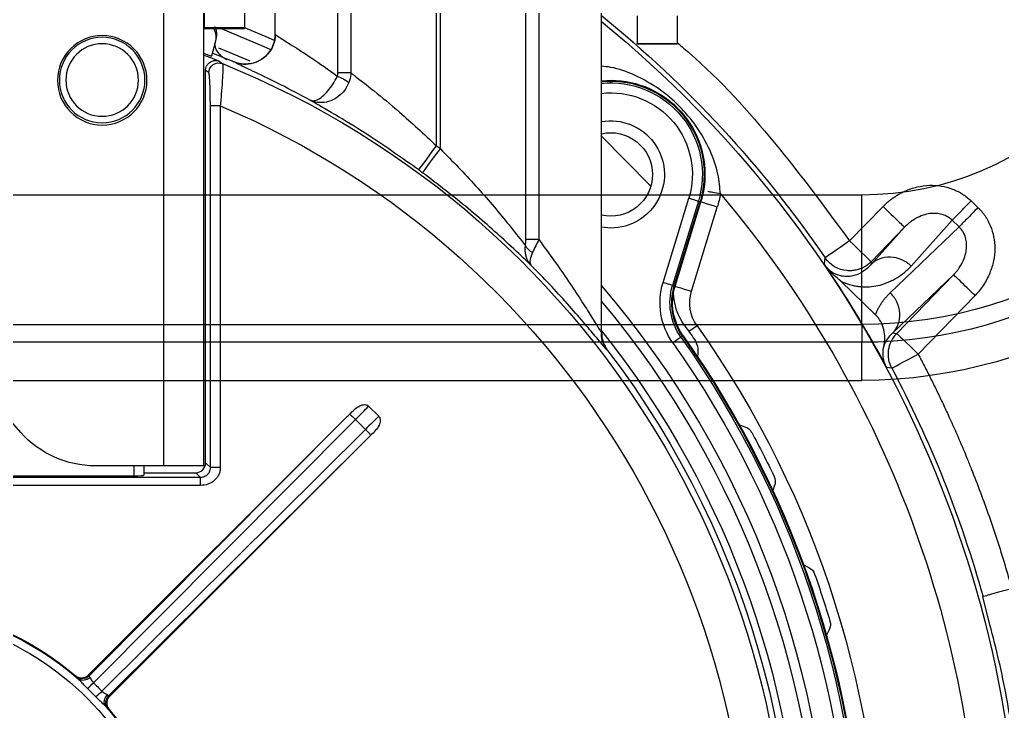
# Model space of a CAD drawing. Header units: millimetres. Extents: x 4754612 to 5801174, y 2368242 to 2777223.
# Drawn here: x 5508365.43 to 5508414.83, y 2425346.43 to 2425381.24 of the extents above; entities that cross this region are included whole.
import ezdxf

# ---------------------------------------------------------------- set-up
doc = ezdxf.new("R2010")
doc.units = ezdxf.units.MM
doc.header["$LTSCALE"] = 1000
for name, color, linetype in [('253', 253, 'Continuous'), ('DOOR', 4, 'Continuous'), ('HAT', 252, 'Continuous')]:
    doc.layers.add(name, color=color, linetype=linetype)

# ---------------------------------------------------------------- blocks, each defined once
blk = doc.blocks.new('A$C5E220887')
at = {"lineweight": 18, "ltscale": 0.3}
blk.add_arc((-7.957, 19.21), 5.131, 228.125, 356.875, dxfattribs=at)
blk = doc.blocks.new('방화셔터 기본')
at = {"layer": '253', "linetype": 'Continuous', "lineweight": 25}
for p, q in [((5542337.389, 8102132.799), (5542337.389, 8102100.799)), ((5542339.389, 8102100.799), (5542339.389, 8102132.799)), ((5542335.339, 8102128.432), (5542335.339, 8102122.839)), ((5542337.339, 8102122.839), (5542337.339, 8102128.432)), ((5542317.389, 8102107.518), (5542317.389, 8102125.299)), ((5542320.541, 8102125.299), (5542320.541, 8102112.183)), ((5542321.196, 8102112.183), (5542321.196, 8102125.299)), ((5542325.489, 8102116.754), (5542325.489, 8102125.299)), ((5542325.689, 8102116.901), (5542325.689, 8102125.299)), ((5542329.983, 8102125.299), (5542329.983, 8102120.576)), ((5542330.637, 8102120.576), (5542330.637, 8102125.299)), ((5542333.789, 8102122.516), (5542333.789, 8102125.299)), ((5542313.589, 8102123.442), (5542313.589, 8102122.051)), ((5542315.589, 8102123.442), (5542315.589, 8102122.051)), ((5542335.339, 8102122.839), (5542337.339, 8102122.839)), ((5542335.339, 8102122.839), (5542335.339, 8102122.799)), ((5542337.339, 8102122.799), (5542335.339, 8102122.799)), ((5542337.339, 8102122.799), (5542337.339, 8102122.839)), ((5542333.789, 8102122.476), (5542333.856, 8102122.086)), ((5542333.789, 8102122.476), (5542333.856, 8102122.086)), ((5542315.589, 8102122.051), (5542313.589, 8102122.051)), ((5542313.589, 8102122.051), (5542313.589, 8102122.034)), ((5542315.589, 8102122.034), (5542313.589, 8102122.034)), ((5542315.589, 8102122.034), (5542315.589, 8102122.051)), ((5542336.81, 8102122.102), (5542336.993, 8102121.418)), ((5542337.389, 8102121.571), (5542336.993, 8102121.418)), ((5542335.869, 8102121.132), (5542335.868, 8102121.133)), ((5542329.983, 8102120.576), (5542330.637, 8102120.576)), ((5542337.289, 8102120.247), (5542337.289, 8102120.698)), ((5542316.926, 8102120.074), (5542316.926, 8102120.16)), ((5542337.289, 8102100.956), (5542337.289, 8102120.247)), ((5542340.255, 8102120.213), (5542340.239, 8102120.213)), ((5542344.73, 8102120.213), (5542344.739, 8102120.213)), ((5542336.553, 8102118.92), (5542337.052, 8102118.92)), ((5542336.553, 8102118.92), (5542336.553, 8102100.718)), ((5542337.052, 8102100.718), (5542337.052, 8102118.92)), ((5542314.922, 8102114.897), (5542317.389, 8102117.386)), ((5542315.303, 8102116.795), (5542315.594, 8102117.086)), ((5542298.81, 8102114.135), (5542298.465, 8102113.801)), ((5542304.913, 8102112.116), (5542303.234, 8102113.849)), ((5542312.393, 8102114.077), (5542312.433, 8102114.089)), ((5542313.689, 8102109.839), (5542312.393, 8102114.077)), ((5542312.433, 8102114.089), (5542312.52, 8102114.116)), ((5542313.729, 8102109.851), (5542312.433, 8102114.089)), ((5542312.52, 8102114.116), (5542313.816, 8102109.878)), ((5542314.294, 8102110.024), (5542312.998, 8102114.262)), ((5542312.866, 8102109.587), (5542311.571, 8102113.825)), ((5542299.412, 8102112.824), (5542299.757, 8102113.158)), ((5542299.757, 8102113.158), (5542301.825, 8102110.856)), ((5542302.872, 8102109.511), (5542299.412, 8102112.824)), ((5542303.849, 8102110.922), (5542302.157, 8102112.806)), ((5542302.157, 8102112.806), (5542303.836, 8102111.072)), ((5542316.926, 8102112.763), (5542317.389, 8102112.803)), ((5542320.541, 8102112.183), (5542321.196, 8102112.183)), ((5542303.836, 8102111.072), (5542303.849, 8102110.922)), ((5542306.183, 8102110.942), (5542306.151, 8102111.269)), ((5542299.688, 8102110.414), (5542302.741, 8102107.491)), ((5542302.546, 8102107.463), (5542299.688, 8102110.414)), ((5542303.615, 8102108.407), (5542305.353, 8102110.09)), ((5542313.729, 8102109.851), (5542313.689, 8102109.839)), ((5542313.816, 8102109.878), (5542313.729, 8102109.851)), ((5542298.611, 8102109.371), (5542301.469, 8102106.42)), ((5542302.741, 8102107.491), (5542302.546, 8102107.463)), ((5542313.288, 8102107.349), (5542313.322, 8102107.325)), ((5542313.396, 8102107.273), (5542313.322, 8102107.325)), ((5542312.55, 8102106.436), (5542312.57, 8102106.309)), ((5542302.794, 8102105.717), (5542303.06, 8102105.752)), ((5542346.581, 8102102.477), (5542348.791, 8102104.963)), ((5542328.586, 8102103.293), (5542329.096, 8102103.803)), ((5542329.256, 8102102.637), (5542329.752, 8102103.133)), ((5542342.93, 8102089.885), (5542329.752, 8102103.133)), ((5542343.151, 8102090.23), (5542330.187, 8102103.262)), ((5542330.187, 8102103.262), (5542343.171, 8102090.279)), ((5542310.456, 8102102.858), (5542310.181, 8102102.769)), ((5542329.256, 8102102.637), (5542342.504, 8102089.459)), ((5542329.126, 8102102.202), (5542342.159, 8102089.238)), ((5542342.11, 8102089.218), (5542329.126, 8102102.202)), ((5542337.289, 8102100.956), (5542337.052, 8102100.718)), ((5542337.389, 8102100.799), (5542339.389, 8102100.799)), ((5542339.389, 8102100.799), (5542342.844, 8102100.799)), ((5542340.389, 8102100.799), (5542340.389, 8102100.325)), ((5542340.889, 8102100.299), (5542340.889, 8102100.799)), ((5542337.547, 8102100.214), (5542337.789, 8102100.456)), ((5542337.547, 8102100.214), (5542352.829, 8102100.214)), ((5542340.389, 8102100.456), (5542337.789, 8102100.456)), ((5542366.289, 8102100.299), (5542340.889, 8102100.299)), ((5542308.683, 8102099.828), (5542308.772, 8102099.553)), ((5542337.547, 8102099.815), (5542352.839, 8102099.815)), ((5542307.223, 8102095.814), (5542306.966, 8102095.683)), ((5542297.858, 8102092.804), (5542298.21, 8102094.219)), ((5542305.946, 8102092.544), (5542306.077, 8102092.287))]:
    blk.add_line(p, q, dxfattribs=at)
at = {"layer": '253', "linetype": 'Continuous'}
for p, q in [((5542304.302, 8102107.915), (5542304.302, 8102114.426)), ((5542304.302, 8102114.426), (5542403.302, 8102114.426)), ((5542403.302, 8102107.915), (5542304.302, 8102107.915)), ((5542304.302, 8102107.915), (5542304.302, 8102107.016)), ((5542304.302, 8102107.016), (5542403.302, 8102107.016)), ((5542304.302, 8102105.101), (5542304.302, 8102107.016)), ((5542403.302, 8102105.101), (5542304.302, 8102105.101))]:
    blk.add_line(p, q, dxfattribs=at)
at = {"layer": '253', "linetype": 'Continuous', "lineweight": 25, "flags": 128}
for points in [[(5542335.339, 8102122.862), (5542334.142, 8102122.347), (5542333.808, 8102122.196)], [(5542334.039, 8102121.752), (5542334.346, 8102121.891), (5542336.525, 8102122.799)], [(5542336.639, 8102121.836), (5542336.268, 8102121.688), (5542335.075, 8102121.186)], [(5542336.603, 8102121.161), (5542337.07, 8102121.345), (5542337.389, 8102121.468)], [(5542336.603, 8102121.161), (5542336.55, 8102121.121), (5542336.442, 8102121.039)], [(5542326.575, 8102115.691), (5542326.556, 8102115.718), (5542326.504, 8102115.789), (5542326.421, 8102115.902), (5542326.311, 8102116.053), (5542326.177, 8102116.235), (5542326.025, 8102116.443), (5542325.86, 8102116.667), (5542325.689, 8102116.901)], [(5542326.382, 8102115.548), (5542326.362, 8102115.575), (5542326.309, 8102115.646), (5542326.226, 8102115.759), (5542326.115, 8102115.909), (5542325.98, 8102116.091), (5542325.827, 8102116.297), (5542325.662, 8102116.521), (5542325.489, 8102116.754)], [(5542311.571, 8102113.825), (5542311.757, 8102113.882), (5542311.937, 8102113.937), (5542312.102, 8102113.988), (5542312.247, 8102114.032), (5542312.366, 8102114.068), (5542312.393, 8102114.077)], [(5542312.52, 8102114.116), (5542312.531, 8102114.119), (5542312.559, 8102114.127), (5542312.603, 8102114.141), (5542312.663, 8102114.159), (5542312.735, 8102114.181), (5542312.817, 8102114.206), (5542312.906, 8102114.234), (5542312.998, 8102114.262)], [(5542304.913, 8102112.116), (5542304.705, 8102111.914), (5542304.505, 8102111.721), (5542304.32, 8102111.542), (5542304.158, 8102111.384), (5542304.024, 8102111.254), (5542303.923, 8102111.157), (5542303.86, 8102111.095), (5542303.836, 8102111.072)], [(5542304.913, 8102112.116), (5542305.152, 8102111.952), (5542305.382, 8102111.795), (5542305.594, 8102111.65), (5542305.781, 8102111.522), (5542305.935, 8102111.417), (5542306.05, 8102111.337), (5542306.123, 8102111.288), (5542306.151, 8102111.269)], [(5542313.816, 8102109.878), (5542313.826, 8102109.881), (5542313.854, 8102109.89), (5542313.899, 8102109.903), (5542313.958, 8102109.921), (5542314.031, 8102109.943), (5542314.113, 8102109.969), (5542314.202, 8102109.996), (5542314.294, 8102110.024)], [(5542313.689, 8102109.839), (5542313.661, 8102109.831), (5542313.542, 8102109.794), (5542313.398, 8102109.75), (5542313.232, 8102109.699), (5542313.053, 8102109.644), (5542312.866, 8102109.587)], [(5542302.546, 8102107.463), (5542302.523, 8102107.44), (5542302.459, 8102107.378), (5542302.358, 8102107.281), (5542302.224, 8102107.151), (5542302.062, 8102106.994), (5542301.877, 8102106.815), (5542301.677, 8102106.621), (5542301.469, 8102106.42)], [(5542312.586, 8102107.847), (5542312.745, 8102107.734), (5542312.898, 8102107.625), (5542312.994, 8102107.558)], [(5542313.396, 8102107.273), (5542313.405, 8102107.266), (5542313.429, 8102107.249), (5542313.467, 8102107.222), (5542313.517, 8102107.186), (5542313.579, 8102107.143), (5542313.649, 8102107.093), (5542313.725, 8102107.039), (5542313.804, 8102106.984)], [(5542302.794, 8102105.717), (5542302.765, 8102105.733), (5542302.687, 8102105.774), (5542302.563, 8102105.84), (5542302.398, 8102105.927), (5542302.198, 8102106.033), (5542301.971, 8102106.154), (5542301.725, 8102106.284), (5542301.469, 8102106.42)], [(5542343.829, 8102090.203), (5542343.843, 8102090.238), (5542343.848, 8102090.251)], [(5542342.137, 8102088.541), (5542342.172, 8102088.554), (5542342.185, 8102088.559)]]:
    blk.add_lwpolyline(points, dxfattribs=at)
at = {"layer": '253', "linetype": 'Continuous', "lineweight": 25}
for centre, radius in [((5542342.489, 8102120.199), 2.25), ((5542342.493, 8102120.213), 2.15), ((5542342.493, 8102120.213), 1.825)]:
    blk.add_circle(centre, radius, dxfattribs=at)
at = {"layer": '253', "linetype": 'Continuous'}
for radius, start in [(15.473, 90), (21.984, 202.1934), (22.883, 207.1873), (24.798, 207.1873)]:
    blk.add_arc((5542304.302, 8102129.899), radius, start, 270, dxfattribs=at)
at = {"layer": '253', "linetype": 'Continuous', "lineweight": 25}
for centre, radius, start, end in [((5542353.589, 8102078.799), 57.487, 129.02882, 145.6102), ((5542353.589, 8102078.799), 57.25, 129.2211, 180), ((5542335.289, 8102122.516), 1.5, 180.0078, 292.7126), ((5542353.589, 8102078.799), 45.894, 111.2547, 112.7139), ((5542353.589, 8102078.799), 45.588, 112.0948, 187.5625), ((5542336.629, 8102120.575), 0.5, 0.0983, 111.9492), ((5542331.787, 8102117.713), 2.925, 112.5931, 125.5873), ((5542316.926, 8102115.463), 4.74, 84.3881, 180), ((5542316.926, 8102115.463), 4.698, 90, 197), ((5542316.926, 8102115.463), 4.607, 84.2259, 197), ((5542316.926, 8102115.463), 4.698, 84.3379, 90), ((5542316.926, 8102115.463), 4.107, 83.5201, 197), ((5542353.589, 8102078.799), 43.588, 113.0077, 187.2769), ((5542316.926, 8102115.463), 2.7, 80.1156, 270), ((5542316.926, 8102115.463), 2.1, 77.2494, 180), ((5542353.589, 8102078.799), 47.225, 126.2134, 126.5147), ((5542316.926, 8102115.463), 4.74, 180, 197), ((5542316.926, 8102115.463), 2.1, 180, 282.7506), ((5542353.589, 8102078.799), 45.725, 126.2134, 126.5147), ((5542353.589, 8102078.799), 55.25, 139.7646, 180.3565), ((5542316.926, 8102115.463), 5.6, 190.0362, 197), ((5542320.479, 8102112.277), 0.835, 297.2807, 331.9914), ((5542304.913, 8102112.117), 1.5, 274.847, 325.5851), ((5542353.589, 8102078.799), 57.268, 146.1697, 151.9244), ((5542310.954, 8102109.003), 3.493, 324.6859, 17), ((5542353.589, 8102078.799), 47.693, 139.3779, 180), ((5542310.954, 8102109.003), 2, 324.6868, 17.0005), ((5542310.769, 8102109.605), 3, 324.2675, 358.2476), ((5542310.954, 8102109.003), 2.86, 324.6859, 17), ((5542310.954, 8102109.003), 2.902, 324.6859, 17), ((5542310.954, 8102109.003), 2.993, 324.6859, 17), ((5542353.589, 8102078.799), 47.193, 140.0907, 180), ((5542301.469, 8102106.419), 1.5, 8.0837, 44.0748), ((5542353.589, 8102078.799), 50.25, 144.6858, 215.3142), ((5542353.589, 8102078.799), 46.255, 141.5017, 180), ((5542353.589, 8102078.799), 49.75, 144.2675, 145.2419), ((5542353.589, 8102078.799), 49.39, 144.6859, 180), ((5542353.589, 8102078.799), 49.348, 144.6859, 180), ((5542353.589, 8102078.799), 49.257, 144.6859, 215.3141), ((5542353.589, 8102078.799), 48.757, 144.6859, 215.3141), ((5542313.538, 8102106.592), 1, 145.2419, 189), ((5542353.589, 8102078.799), 45.894, 142.6987, 187.6591), ((5542353.589, 8102078.799), 57.487, 152.07922, 164.44033), ((5542353.589, 8102078.799), 58.986, 155.37802, 157.69236), ((5542310.367, 8102102.198), 0.6, 108, 151.5705), ((5542353.589, 8102078.799), 49.75, 151.5705, 154.4295), ((5542342.844, 8102105.799), 5, 270, 318.3665), ((5542309.253, 8102100.013), 0.6, 154.4295, 198), ((5542307.238, 8102095.149), 0.6, 117, 160.5705), ((5542353.589, 8102078.799), 49.75, 160.5705, 163.4295), ((5542353.589, 8102078.799), 15.002, 96.7631, 131.2198), ((5542353.589, 8102078.799), 15.035, 96.6681, 130.3847), ((5542353.589, 8102078.799), 14.602, 97.9492, 201.8465), ((5542306.481, 8102092.816), 0.6, 163.4295, 207), ((5542343.449, 8102090.458), 0.453, 220.9338, 304.2145), ((5542343.504, 8102090.584), 0.5, 225.0222, 310.5077), ((5542225.877, 8101977.433), 162.317, 43.70477, 43.85135), ((5542341.805, 8102088.884), 0.5, 319.4923, 44.9778), ((5542341.931, 8102088.939), 0.453, 325.7855, 49.0662), ((5542454.955, 8102206.512), 162.317, 226.14865, 226.29523), ((5542353.589, 8102078.799), 15.002, 138.7802, 176.2198), ((5542353.589, 8102078.799), 15.035, 139.6153, 175.3847)]:
    blk.add_arc(centre, radius, start, end, dxfattribs=at)
at = {"layer": '253', "linetype": 'Continuous', "lineweight": 25, "extrusion": (0, 0, -1)}
for centre, major_axis, ratio, start_param, end_param in [((5542373.095, 8102078.799), (-57.067, 0), 0.942905, 0.888926, 0.892531), ((5542337.79, 8102100.957), (0.355, 0.355), 0.997265, 2.357564, 3.925621), ((5542340.889, 8102100.325), (-0.5, 0), 0.052408, 4.712389, 6.283185), ((5542360.261, 8102085.471), (-14.054, -14.054), 0.866113, 1.115851, 1.118566), ((5542346.918, 8102072.127), (-14.054, -14.054), 0.866113, 2.023027, 2.025742)]:
    blk.add_ellipse(centre, major_axis=major_axis, ratio=ratio, start_param=start_param, end_param=end_param, dxfattribs=at)
at = {"layer": '253', "linetype": 'Continuous', "lineweight": 25}
for points, knots in [([(5542336.83, 8102122.915), (5542336.792, 8102122.818), (5542336.708, 8102122.604), (5542336.748, 8102122.378), (5542336.769, 8102122.254)], [0, 0, 0, 0, 0.454532, 1, 1, 1, 1]), ([(5542336.878, 8102122.799), (5542336.834, 8102122.683), (5542336.749, 8102122.456), (5542336.79, 8102122.217), (5542336.81, 8102122.102)], [0, 0, 0, 0, 0.514372, 1, 1, 1, 1]), ([(5542333.789, 8102122.516), (5542333.744, 8102122.479), (5542333.654, 8102122.404), (5542332.964, 8102121.975), (5542331.954, 8102121.323), (5542331.118, 8102120.745), (5542330.672, 8102120.42), (5542330.664, 8102120.414)], [0, 0, 0, 0, 0.233739, 0.470591, 0.719842, 0.994817, 1, 1, 1, 1]), ([(5542335.868, 8102121.133), (5542335.707, 8102121.084), (5542335.383, 8102120.984), (5542334.869, 8102121.049), (5542334.406, 8102121.269), (5542334.045, 8102121.632), (5542333.826, 8102122.068), (5542333.801, 8102122.377), (5542333.789, 8102122.517)], [0, 0, 0, 0, 0.171424, 0.342849, 0.514272, 0.685709, 0.857176, 1, 1, 1, 1]), ([(5542313.558, 8102122.074), (5542313.36, 8102121.906), (5542311.579, 8102120.4), (5542308.605, 8102117.114), (5542306.144, 8102113.782), (5542304.913, 8102112.116)], [0, 0, 0, 0, 0.0589855, 0.5296526, 1, 1, 1, 1]), ([(5542336.212, 8102121.234), (5542336.31, 8102121.284), (5542336.505, 8102121.385), (5542336.704, 8102121.646), (5542336.818, 8102121.882), (5542336.82, 8102122.027), (5542336.82, 8102122.065)], [0, 0, 0, 0, 0.299335, 0.599848, 0.896397, 1, 1, 1, 1]), ([(5542336.212, 8102121.234), (5542336.31, 8102121.284), (5542336.505, 8102121.385), (5542336.704, 8102121.646), (5542336.818, 8102121.882), (5542336.82, 8102122.027), (5542336.82, 8102122.065)], [0, 0, 0, 0, 0.299335, 0.599848, 0.896397, 1, 1, 1, 1]), ([(5542311.412, 8102114.487), (5542311.441, 8102114.818), (5542311.508, 8102115.573), (5542311.92, 8102116.733), (5542312.577, 8102117.887), (5542313.459, 8102118.929), (5542314.501, 8102119.813), (5542315.656, 8102120.463), (5542316.651, 8102120.837), (5542317.231, 8102120.896), (5542317.389, 8102120.912)], [0, 0, 0, 0, 0.104181, 0.2376, 0.389854, 0.527116, 0.664293, 0.816681, 0.950074, 1, 1, 1, 1]), ([(5542332.037, 8102119.204), (5542332.542, 8102119.471), (5542333.574, 8102120.015), (5542334.821, 8102120.614), (5542335.698, 8102121.026), (5542335.812, 8102121.097), (5542335.869, 8102121.132)], [0, 0, 0, 0, 0.244404, 0.498778, 0.748429, 1, 1, 1, 1]), ([(5542336.442, 8102121.039), (5542336.44, 8102121.034), (5542336.429, 8102121.013), (5542336.423, 8102120.827), (5542336.441, 8102120.351), (5542336.483, 8102119.721), (5542336.525, 8102119.217), (5542336.549, 8102118.964), (5542336.553, 8102118.92)], [0, 0, 0, 0, 0.066375, 0.285893, 0.5205, 0.760816, 0.957802, 1, 1, 1, 1]), ([(5542337.289, 8102120.698), (5542337.289, 8102120.709), (5542337.288, 8102120.768), (5542337.264, 8102120.874), (5542337.192, 8102121.008), (5542337.075, 8102121.12), (5542336.919, 8102121.189), (5542336.754, 8102121.206), (5542336.651, 8102121.176), (5542336.603, 8102121.161)], [0, 0, 0, 0, 0.036129, 0.182041, 0.327961, 0.500341, 0.67272, 0.845316, 1, 1, 1, 1]), ([(5542329.983, 8102120.576), (5542329.917, 8102120.525), (5542329.654, 8102120.319), (5542328.848, 8102119.696), (5542327.394, 8102118.506), (5542326.313, 8102117.488), (5542325.689, 8102116.901)], [0, 0, 0, 0, 0.088088, 0.353304, 0.627094, 1, 1, 1, 1]), ([(5542329.983, 8102120.576), (5542329.984, 8102120.547), (5542329.993, 8102120.382), (5542330.044, 8102120.223), (5542330.085, 8102120.092)], [0, 0, 0, 0, 0.17879, 1, 1, 1, 1]), ([(5542330.664, 8102120.414), (5542330.652, 8102120.458), (5542330.638, 8102120.511), (5542330.637, 8102120.566), (5542330.637, 8102120.576)], [0, 0, 0, 0, 0.818264, 1, 1, 1, 1]), ([(5542332.037, 8102119.204), (5542332.036, 8102119.204), (5542332.01, 8102119.191), (5542331.908, 8102119.159), (5542331.703, 8102119.19), (5542331.416, 8102119.371), (5542331.137, 8102119.653), (5542330.873, 8102120.008), (5542330.734, 8102120.278), (5542330.664, 8102120.414)], [0, 0, 0, 0, 0.003245, 0.076768, 0.280394, 0.4683, 0.644926, 0.821357, 1, 1, 1, 1]), ([(5542337.052, 8102118.92), (5542337.053, 8102119.117), (5542337.055, 8102119.512), (5542337.071, 8102120.034), (5542337.094, 8102120.407), (5542337.115, 8102120.555), (5542337.127, 8102120.572), (5542337.129, 8102120.576)], [0, 0, 0, 0, 0.24209, 0.484418, 0.718379, 0.934861, 1, 1, 1, 1]), ([(5542330.085, 8102120.092), (5542330.152, 8102119.954), (5542330.286, 8102119.682), (5542330.614, 8102119.362), (5542331.004, 8102119.143), (5542331.447, 8102119.048), (5542331.798, 8102119.098), (5542331.986, 8102119.178), (5542332.035, 8102119.203), (5542332.037, 8102119.204)], [0, 0, 0, 0, 0.178742, 0.3552, 0.531788, 0.719629, 0.923226, 0.996754, 1, 1, 1, 1]), ([(5542326.575, 8102115.691), (5542327.387, 8102116.263), (5542328.819, 8102117.274), (5542330.692, 8102118.421), (5542331.649, 8102118.977), (5542331.976, 8102119.169), (5542332.037, 8102119.204)], [0, 0, 0, 0, 0.367824, 0.648978, 0.934727, 1, 1, 1, 1]), ([(5542325.489, 8102116.754), (5542324.885, 8102116.134), (5542323.653, 8102114.873), (5542322.29, 8102113.245), (5542321.514, 8102112.263), (5542321.279, 8102111.965), (5542321.216, 8102111.885)], [0, 0, 0, 0, 0.346756, 0.706211, 0.920118, 1, 1, 1, 1]), ([(5542320.918, 8102110.887), (5542320.983, 8102110.949), (5542321.268, 8102111.22), (5542322.21, 8102112.114), (5542323.994, 8102113.715), (5542325.6, 8102114.948), (5542326.382, 8102115.548)], [0, 0, 0, 0, 0.067505, 0.294262, 0.656483, 1, 1, 1, 1]), ([(5542303.234, 8102113.849), (5542303.188, 8102113.895), (5542303.096, 8102113.987), (5542302.95, 8102114.115), (5542302.799, 8102114.235), (5542302.641, 8102114.346), (5542302.478, 8102114.448), (5542302.309, 8102114.541), (5542302, 8102114.69), (5542301.534, 8102114.852), (5542300.913, 8102114.936), (5542300.308, 8102114.9), (5542299.836, 8102114.773), (5542299.486, 8102114.62), (5542299.243, 8102114.482), (5542299.015, 8102114.323), (5542298.879, 8102114.198), (5542298.81, 8102114.135)], [0, 0, 0, 0, 0.039769, 0.079188, 0.11837, 0.157431, 0.196487, 0.235656, 0.275052, 0.406038, 0.534512, 0.654844, 0.773393, 0.830753, 0.887248, 0.943464, 1, 1, 1, 1]), ([(5542311.412, 8102114.487), (5542311.543, 8102114.51), (5542311.778, 8102114.551), (5542311.961, 8102114.584), (5542312.042, 8102114.598)], [0, 0, 0, 0, 0.557223, 1, 1, 1, 1]), ([(5542299.757, 8102113.158), (5542299.674, 8102113.244), (5542299.538, 8102113.384), (5542299.205, 8102113.728), (5542299.008, 8102113.931), (5542298.81, 8102114.135)], [0, 0, 0, 0, 0.5, 0.5, 1, 1, 1, 1]), ([(5542303.234, 8102113.849), (5542303.094, 8102113.714), (5542302.955, 8102113.579), (5542302.697, 8102113.329), (5542302.578, 8102113.214), (5542302.379, 8102113.021), (5542302.299, 8102112.944), (5542302.189, 8102112.837), (5542302.159, 8102112.808), (5542302.157, 8102112.806)], [0, 0, 0, 0, 0.25, 0.25, 0.5, 0.5, 0.75, 0.75, 1, 1, 1, 1]), ([(5542298.465, 8102113.801), (5542298.428, 8102113.764), (5542298.353, 8102113.689), (5542298.25, 8102113.569), (5542298.153, 8102113.444), (5542298.064, 8102113.313), (5542297.983, 8102113.176), (5542297.909, 8102113.034), (5542297.784, 8102112.76), (5542297.653, 8102112.33), (5542297.599, 8102111.727), (5542297.662, 8102111.104), (5542297.823, 8102110.587), (5542298.009, 8102110.188), (5542298.182, 8102109.897), (5542298.38, 8102109.621), (5542298.533, 8102109.455), (5542298.611, 8102109.371)], [0, 0, 0, 0, 0.032327, 0.064475, 0.096555, 0.128679, 0.160955, 0.193495, 0.226404, 0.344809, 0.465287, 0.59353, 0.724578, 0.793418, 0.86185, 0.930503, 1, 1, 1, 1]), ([(5542298.465, 8102113.801), (5542298.663, 8102113.597), (5542298.86, 8102113.393), (5542299.193, 8102113.049), (5542299.329, 8102112.91), (5542299.412, 8102112.824)], [0, 0, 0, 0, 0.5, 0.5, 1, 1, 1, 1]), ([(5542299.757, 8102113.158), (5542299.783, 8102113.182), (5542299.834, 8102113.23), (5542299.92, 8102113.293), (5542300.011, 8102113.349), (5542300.109, 8102113.397), (5542300.265, 8102113.457), (5542300.494, 8102113.507), (5542300.807, 8102113.51), (5542301.152, 8102113.445), (5542301.451, 8102113.326), (5542301.709, 8102113.18), (5542301.934, 8102113.021), (5542302.078, 8102112.882), (5542302.157, 8102112.806)], [0, 0, 0, 0, 0.0380335, 0.0763248, 0.1150367, 0.1543265, 0.1943451, 0.2976229, 0.4103143, 0.5391194, 0.6877846, 0.7719011, 0.8759649, 1, 1, 1, 1]), ([(5542299.688, 8102110.414), (5542299.65, 8102110.454), (5542299.579, 8102110.53), (5542299.484, 8102110.647), (5542299.404, 8102110.759), (5542299.336, 8102110.865), (5542299.28, 8102110.964), (5542299.191, 8102111.14), (5542299.094, 8102111.395), (5542299.03, 8102111.737), (5542299.034, 8102112.057), (5542299.093, 8102112.324), (5542299.184, 8102112.53), (5542299.284, 8102112.69), (5542299.37, 8102112.779), (5542299.412, 8102112.824)], [0, 0, 0, 0, 0.061894, 0.119035, 0.171424, 0.219064, 0.261959, 0.300114, 0.443813, 0.568459, 0.68797, 0.79667, 0.866154, 0.933655, 1, 1, 1, 1]), ([(5542320.541, 8102112.183), (5542320.242, 8102111.777), (5542319.435, 8102110.684), (5542318.529, 8102109.313), (5542317.838, 8102108.214), (5542317.504, 8102107.674), (5542317.4, 8102107.519), (5542317.388, 8102107.513), (5542317.39, 8102107.52), (5542317.39, 8102107.523)], [0, 0, 0, 0, 0.202033, 0.543866, 0.694382, 0.854049, 0.957013, 0.983497, 1, 1, 1, 1]), ([(5542320.541, 8102112.183), (5542320.594, 8102112.078), (5542320.71, 8102111.843), (5542320.808, 8102111.644), (5542320.861, 8102111.535)], [0, 0, 0, 0, 0.44938, 1, 1, 1, 1]), ([(5542320.918, 8102110.887), (5542320.919, 8102110.889), (5542320.952, 8102110.923), (5542321.073, 8102111.071), (5542321.228, 8102111.392), (5542321.22, 8102111.719), (5542321.216, 8102111.885)], [0, 0, 0, 0, 0.006715, 0.141862, 0.566333, 1, 1, 1, 1]), ([(5542321.216, 8102111.885), (5542321.209, 8102111.934), (5542321.197, 8102112.029), (5542321.196, 8102112.133), (5542321.196, 8102112.183)], [0, 0, 0, 0, 0.513883, 1, 1, 1, 1]), ([(5542320.861, 8102111.535), (5542320.911, 8102111.414), (5542321.009, 8102111.175), (5542320.983, 8102110.981), (5542320.933, 8102110.905), (5542320.918, 8102110.888), (5542320.918, 8102110.887)], [0, 0, 0, 0, 0.433812, 0.858239, 0.993275, 1, 1, 1, 1]), ([(5542301.825, 8102110.856), (5542301.952, 8102110.978), (5542302.109, 8102111.088), (5542302.467, 8102111.248), (5542302.666, 8102111.296), (5542303.061, 8102111.309), (5542303.255, 8102111.274), (5542303.593, 8102111.137), (5542303.736, 8102111.036), (5542303.849, 8102110.922)], [0, 0, 0, 0, 0.25, 0.25, 0.5, 0.5, 0.75, 0.75, 1, 1, 1, 1]), ([(5542303.836, 8102111.072), (5542303.865, 8102111.043), (5542303.922, 8102110.988), (5542304.011, 8102110.916), (5542304.097, 8102110.856), (5542304.179, 8102110.807), (5542304.254, 8102110.768), (5542304.323, 8102110.737), (5542304.435, 8102110.692), (5542304.598, 8102110.645), (5542304.818, 8102110.613), (5542304.966, 8102110.619), (5542305.04, 8102110.622)], [0, 0, 0, 0, 0.093428, 0.179533, 0.258314, 0.32977, 0.3939, 0.450704, 0.50018, 0.666797, 0.833404, 1, 1, 1, 1]), ([(5542303.849, 8102110.922), (5542303.954, 8102110.796), (5542304.076, 8102110.685), (5542304.353, 8102110.499), (5542304.509, 8102110.423), (5542304.778, 8102110.351), (5542304.874, 8102110.335), (5542305.083, 8102110.323), (5542305.196, 8102110.327), (5542305.386, 8102110.365), (5542305.453, 8102110.383), (5542305.596, 8102110.437), (5542305.672, 8102110.472), (5542305.831, 8102110.569), (5542305.915, 8102110.633), (5542306.066, 8102110.781), (5542306.131, 8102110.863), (5542306.183, 8102110.942)], [0, 0, 0, 0, 0.25, 0.25, 0.5, 0.5, 0.625, 0.625, 0.75, 0.75, 0.8125, 0.8125, 0.875, 0.875, 0.9375, 0.9375, 1, 1, 1, 1]), ([(5542306.183, 8102110.942), (5542306.172, 8102110.925), (5542306.151, 8102110.892), (5542306.114, 8102110.833), (5542306.071, 8102110.765), (5542306.036, 8102110.711), (5542306.017, 8102110.682)], [0, 0, 0, 0, 0.24566, 0.47963, 0.729454, 1, 1, 1, 1]), ([(5542317.083, 8102106.611), (5542317.083, 8102106.61), (5542317.08, 8102106.592), (5542317.197, 8102106.718), (5542317.645, 8102107.262), (5542318.528, 8102108.314), (5542319.643, 8102109.58), (5542320.611, 8102110.573), (5542320.918, 8102110.887)], [0, 0, 0, 0, 0.012598, 0.163768, 0.341265, 0.499377, 0.841641, 1, 1, 1, 1]), ([(5542298.611, 8102109.371), (5542298.736, 8102109.493), (5542298.872, 8102109.624), (5542299.135, 8102109.878), (5542299.261, 8102110.001), (5542299.47, 8102110.204), (5542299.553, 8102110.284), (5542299.66, 8102110.388), (5542299.686, 8102110.412), (5542299.688, 8102110.414)], [0, 0, 0, 0, 0.25, 0.25, 0.5, 0.5, 0.75, 0.75, 1, 1, 1, 1]), ([(5542305.353, 8102110.09), (5542305.324, 8102110.077), (5542305.245, 8102110.039), (5542305.097, 8102109.979), (5542304.898, 8102109.913), (5542304.684, 8102109.861), (5542304.383, 8102109.812), (5542304.012, 8102109.798), (5542303.584, 8102109.845), (5542303.137, 8102109.962), (5542302.709, 8102110.148), (5542302.362, 8102110.368), (5542302.122, 8102110.561), (5542301.959, 8102110.711), (5542301.868, 8102110.809), (5542301.825, 8102110.856)], [0, 0, 0, 0, 0.015122, 0.042196, 0.080896, 0.127737, 0.170622, 0.27192, 0.383183, 0.499219, 0.652964, 0.793236, 0.874659, 0.940091, 1, 1, 1, 1]), ([(5542302.741, 8102107.491), (5542302.631, 8102107.606), (5542302.535, 8102107.753), (5542302.409, 8102108.095), (5542302.38, 8102108.29), (5542302.405, 8102108.684), (5542302.46, 8102108.882), (5542302.63, 8102109.234), (5542302.746, 8102109.388), (5542302.871, 8102109.511)], [0, 0, 0, 0, 0.25, 0.25, 0.5, 0.5, 0.75, 0.75, 1, 1, 1, 1]), ([(5542303.615, 8102108.407), (5542303.593, 8102108.459), (5542303.551, 8102108.563), (5542303.477, 8102108.713), (5542303.396, 8102108.858), (5542303.307, 8102108.998), (5542303.21, 8102109.134), (5542303.105, 8102109.265), (5542302.993, 8102109.392), (5542302.912, 8102109.471), (5542302.872, 8102109.511)], [0, 0, 0, 0, 0.120592, 0.242296, 0.365189, 0.489345, 0.614836, 0.741731, 0.870097, 1, 1, 1, 1]), ([(5542303.198, 8102106.797), (5542303.165, 8102106.939), (5542303.148, 8102107.082), (5542303.146, 8102107.371), (5542303.163, 8102107.518), (5542303.264, 8102107.938), (5542303.404, 8102108.203), (5542303.615, 8102108.407)], [0, 0, 0, 0, 0.25, 0.25, 0.5, 0.5, 1, 1, 1, 1]), ([(5542303.198, 8102106.797), (5542303.152, 8102106.939), (5542303.088, 8102107.067), (5542302.934, 8102107.297), (5542302.843, 8102107.399), (5542302.741, 8102107.491)], [0, 0, 0, 0, 0.5, 0.5, 1, 1, 1, 1]), ([(5542317.39, 8102107.523), (5542317.377, 8102107.359), (5542317.349, 8102107.029), (5542317.172, 8102106.751), (5542317.083, 8102106.611)], [0, 0, 0, 0, 0.499299, 1, 1, 1, 1]), ([(5542317.275, 8102106.909), (5542317.288, 8102106.932), (5542317.38, 8102107.097), (5542317.386, 8102107.291), (5542317.39, 8102107.459)], [0, 0, 0, 0, 0.138461, 1, 1, 1, 1]), ([(5542317.275, 8102106.909), (5542317.288, 8102106.932), (5542317.38, 8102107.097), (5542317.386, 8102107.291), (5542317.39, 8102107.459)], [0, 0, 0, 0, 0.138461, 1, 1, 1, 1]), ([(5542302.794, 8102105.717), (5542302.863, 8102105.847), (5542302.916, 8102105.994), (5542302.973, 8102106.305), (5542302.977, 8102106.47), (5542302.954, 8102106.63)], [0, 0, 0, 0, 0.5, 0.5, 1, 1, 1, 1]), ([(5542303.06, 8102105.752), (5542303.146, 8102105.911), (5542303.2, 8102106.083), (5542303.247, 8102106.441), (5542303.239, 8102106.62), (5542303.198, 8102106.797)], [0, 0, 0, 0, 0.5, 0.5, 1, 1, 1, 1]), ([(5542301.469, 8102106.42), (5542301.364, 8102106.219), (5542301.153, 8102105.818), (5542300.846, 8102105.212), (5542300.545, 8102104.603), (5542300.251, 8102103.991), (5542300.061, 8102103.58), (5542299.966, 8102103.375)], [0, 0, 0, 0, 0.200135, 0.400176, 0.60015, 0.800082, 1, 1, 1, 1]), ([(5542330.055, 8102103.394), (5542329.897, 8102103.557), (5542329.707, 8102103.753), (5542329.419, 8102103.871), (5542329.296, 8102103.887), (5542329.2, 8102103.871), (5542329.135, 8102103.838), (5542329.109, 8102103.815), (5542329.096, 8102103.803)], [0, 0, 0, 0, 0.584319, 0.704271, 0.809672, 0.908031, 0.953932, 1, 1, 1, 1]), ([(5542329.752, 8102103.133), (5542329.634, 8102103.251), (5542329.394, 8102103.493), (5542329.197, 8102103.698), (5542329.096, 8102103.803)], [0, 0, 0, 0, 0.489884, 1, 1, 1, 1]), ([(5542328.586, 8102103.293), (5542328.574, 8102103.28), (5542328.551, 8102103.254), (5542328.518, 8102103.188), (5542328.501, 8102103.092), (5542328.518, 8102102.967), (5542328.637, 8102102.68), (5542328.833, 8102102.491), (5542328.994, 8102102.334)], [0, 0, 0, 0, 0.045801, 0.091629, 0.190343, 0.29671, 0.420029, 1, 1, 1, 1]), ([(5542328.586, 8102103.293), (5542328.69, 8102103.192), (5542328.895, 8102102.994), (5542329.137, 8102102.754), (5542329.256, 8102102.637)], [0, 0, 0, 0, 0.510116, 1, 1, 1, 1]), ([(5542330.055, 8102103.394), (5542330.046, 8102103.391), (5542330.028, 8102103.383), (5542329.955, 8102103.324), (5542329.859, 8102103.238), (5542329.788, 8102103.168), (5542329.752, 8102103.133)], [0, 0, 0, 0, 0.250005, 0.500017, 0.750002, 1, 1, 1, 1]), ([(5542330.187, 8102103.262), (5542330.162, 8102103.287), (5542330.118, 8102103.331), (5542330.074, 8102103.375), (5542330.055, 8102103.394)], [0, 0, 0, 0, 0.559998, 1, 1, 1, 1]), ([(5542329.256, 8102102.637), (5542329.221, 8102102.601), (5542329.151, 8102102.529), (5542329.065, 8102102.434), (5542329.005, 8102102.361), (5542328.998, 8102102.343), (5542328.994, 8102102.334)], [0, 0, 0, 0, 0.249998, 0.499983, 0.749995, 1, 1, 1, 1]), ([(5542328.994, 8102102.334), (5542329.019, 8102102.309), (5542329.063, 8102102.265), (5542329.107, 8102102.221), (5542329.126, 8102102.202)], [0, 0, 0, 0, 0.559999, 1, 1, 1, 1]), ([(5542299.018, 8102101.189), (5542298.944, 8102101.009), (5542298.711, 8102100.435), (5542298.336, 8102099.462), (5542297.903, 8102098.265), (5542297.496, 8102097.06), (5542297.114, 8102095.846), (5542296.881, 8102095.03), (5542296.765, 8102094.622)], [0, 0, 0, 0, 0.0840872, 0.2673425, 0.450476, 0.6335732, 0.8167194, 1, 1, 1, 1]), ([(5542336.553, 8102100.718), (5542336.556, 8102100.655), (5542336.563, 8102100.531), (5542336.624, 8102100.354), (5542336.724, 8102100.194), (5542336.898, 8102100.016), (5542337.172, 8102099.847), (5542337.421, 8102099.826), (5542337.547, 8102099.815)], [0, 0, 0, 0, 0.127019, 0.249113, 0.372633, 0.503725, 0.7486, 1, 1, 1, 1]), ([(5542336.553, 8102100.718), (5542336.616, 8102100.718), (5542336.743, 8102100.718), (5542336.905, 8102100.718), (5542337.021, 8102100.718), (5542337.042, 8102100.718), (5542337.052, 8102100.718)], [0, 0, 0, 0, 0.249996, 0.499993, 0.749997, 1, 1, 1, 1]), ([(5542337.052, 8102100.718), (5542337.056, 8102100.671), (5542337.062, 8102100.588), (5542337.111, 8102100.469), (5542337.178, 8102100.374), (5542337.265, 8102100.298), (5542337.356, 8102100.249), (5542337.451, 8102100.219), (5542337.515, 8102100.216), (5542337.547, 8102100.214)], [0, 0, 0, 0, 0.1786344, 0.3168535, 0.4874711, 0.625213, 0.7561087, 0.8807938, 1, 1, 1, 1]), ([(5542337.547, 8102099.815), (5542337.547, 8102099.865), (5542337.547, 8102099.967), (5542337.547, 8102100.096), (5542337.547, 8102100.189), (5542337.547, 8102100.206), (5542337.547, 8102100.214)], [0, 0, 0, 0, 0.25001, 0.500006, 0.750027, 1, 1, 1, 1]), ([(5542296.765, 8102094.622), (5542296.934, 8102094.575), (5542297.115, 8102094.524), (5542297.468, 8102094.426), (5542297.637, 8102094.379), (5542297.918, 8102094.301), (5542298.029, 8102094.27), (5542298.173, 8102094.23), (5542298.207, 8102094.22), (5542298.21, 8102094.219)], [0, 0, 0, 0, 0.25, 0.25, 0.5, 0.5, 0.75, 0.75, 1, 1, 1, 1]), ([(5542296.248, 8102083.217), (5542296.388, 8102084.584), (5542296.655, 8102087.173), (5542297.235, 8102090.379), (5542297.702, 8102092.197), (5542297.858, 8102092.804)], [0, 0, 0, 0, 0.427319, 0.809034, 1, 1, 1, 1]), ([(5542343.107, 8102090.161), (5542343.092, 8102090.139), (5542343.061, 8102090.092), (5542343.018, 8102089.994), (5542342.968, 8102089.922), (5542342.937, 8102089.892), (5542342.93, 8102089.885)], [0, 0, 0, 0, 0.307957, 0.658301, 0.919285, 1, 1, 1, 1]), ([(5542343.151, 8102090.23), (5542343.151, 8102090.222), (5542343.15, 8102090.209), (5542343.12, 8102090.176), (5542343.107, 8102090.161)], [0, 0, 0, 0, 0.555413, 1, 1, 1, 1]), ([(5542343.848, 8102090.251), (5542343.802, 8102090.219), (5542343.709, 8102090.155), (5542343.539, 8102090.123), (5542343.37, 8102090.147), (5542343.246, 8102090.209), (5542343.188, 8102090.263), (5542343.171, 8102090.279)], [0, 0, 0, 0, 0.2264486, 0.452902, 0.6792401, 0.9054579, 1, 1, 1, 1]), ([(5542343.704, 8102090.083), (5542343.736, 8102090.112), (5542343.807, 8102090.178), (5542343.821, 8102090.194), (5542343.829, 8102090.203)], [0, 0, 0, 0, 0.444808, 1, 1, 1, 1]), ([(5542343.217, 8102089.585), (5542343.283, 8102089.65), (5542343.408, 8102089.774), (5542343.567, 8102089.95), (5542343.663, 8102090.043), (5542343.704, 8102090.083)], [0, 0, 0, 0, 0.383572, 0.731873, 1, 1, 1, 1]), ([(5542342.11, 8102089.218), (5542342.146, 8102089.174), (5542342.217, 8102089.087), (5542342.262, 8102088.92), (5542342.253, 8102088.751), (5542342.2, 8102088.622), (5542342.152, 8102088.559), (5542342.137, 8102088.541)], [0, 0, 0, 0, 0.226202, 0.452404, 0.678595, 0.904866, 1, 1, 1, 1]), ([(5542342.228, 8102089.282), (5542342.223, 8102089.277), (5542342.199, 8102089.255), (5542342.173, 8102089.236), (5542342.162, 8102089.237), (5542342.159, 8102089.238)], [0, 0, 0, 0, 0.135764, 0.686245, 1, 1, 1, 1]), ([(5542342.504, 8102089.459), (5542342.477, 8102089.434), (5542342.416, 8102089.379), (5542342.315, 8102089.334), (5542342.252, 8102089.303), (5542342.231, 8102089.285), (5542342.228, 8102089.282)], [0, 0, 0, 0, 0.282528, 0.642914, 0.940863, 1, 1, 1, 1]), ([(5542342.305, 8102088.684), (5542342.353, 8102088.733), (5542342.456, 8102088.838), (5542342.633, 8102088.999), (5542342.749, 8102089.116), (5542342.803, 8102089.171)], [0, 0, 0, 0, 0.313258, 0.6794, 1, 1, 1, 1]), ([(5542342.185, 8102088.559), (5542342.195, 8102088.567), (5542342.211, 8102088.582), (5542342.277, 8102088.654), (5542342.305, 8102088.684)], [0, 0, 0, 0, 0.568878, 1, 1, 1, 1])]:
    blk.add_open_spline(points, degree=3, knots=knots, dxfattribs=at)
for points in [[(5542305.353, 8102110.09), (5542305.566, 8102110.297), (5542305.805, 8102110.475), (5542306.017, 8102110.682)], [(5542342.93, 8102089.885), (5542342.858, 8102089.815), (5542342.713, 8102089.675), (5542342.574, 8102089.531), (5542342.504, 8102089.459)], [(5542342.803, 8102089.171), (5542342.871, 8102089.241), (5542343.007, 8102089.381), (5542343.147, 8102089.517), (5542343.217, 8102089.585)]]:
    blk.add_open_spline(points, degree=3, dxfattribs=at)
at = {"layer": '253', "lineweight": 18}
blk.add_blockref('A$C5E220887', (5542353.802, 8102069.899), dxfattribs=at)
blk = doc.blocks.new('A$C27682B79')
at = {"layer": 'HAT', "xscale": -1}
blk.add_blockref('방화셔터 기본', (5542000.341, -8097757.399), dxfattribs=at)

msp = doc.modelspace()

# ---------------------------------------------------------------- block references
at = {"layer": 'DOOR'}
msp.add_blockref('A$C27682B79', (5508711.723, 2421015.382), dxfattribs=at)

doc.saveas('drawing.dxf')
